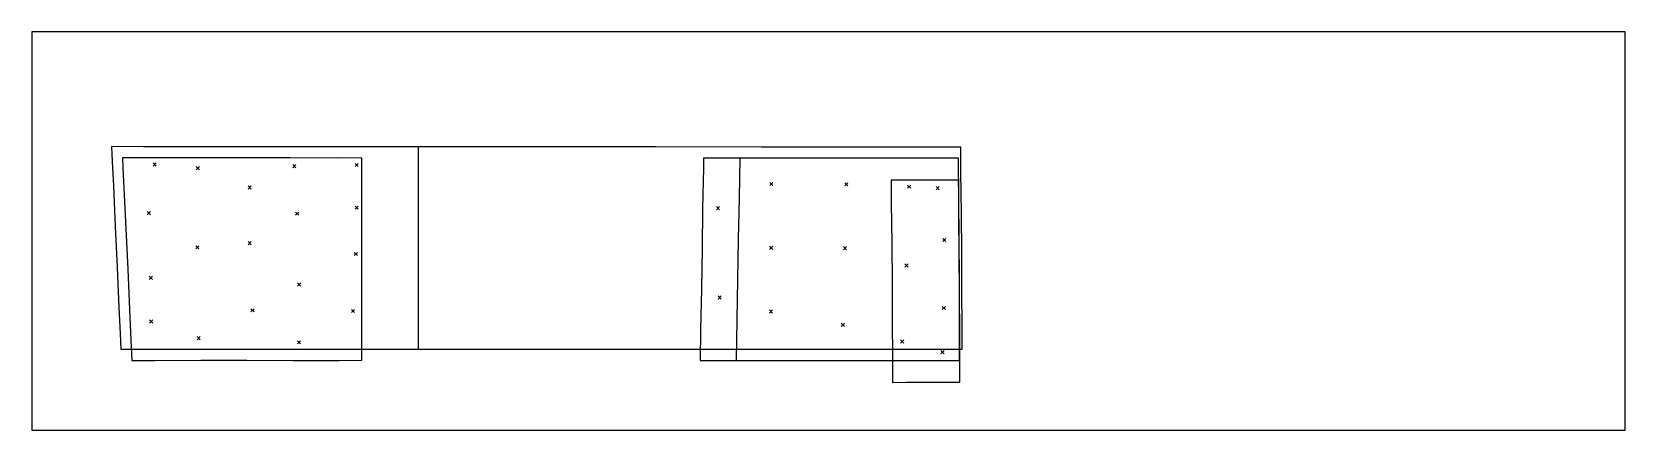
# Model space of a CAD drawing. Header units: metres. Extents: x 0 to 10000, y 0 to 2500.
import ezdxf

# ---------------------------------------------------------------- set-up
doc = ezdxf.new("R2010")
doc.units = ezdxf.units.M
for name, color, linetype in [('DATUM LINE', 141, 'Continuous'), ('FRAME', 30, 'Continuous'), ('TAGGING', 7, 'Continuous'), ('V236_LW_COR17_630_ BX1000', 3, 'Continuous'), ('V236_LW_COR17_632_ BX1000', 3, 'Continuous'), ('V236_LW_COR17_638_ BX1000', 3, 'Continuous'), ('V236_LW_COR17_660_ UD90_600', 1, 'Continuous')]:
    doc.layers.add(name, color=color, linetype=linetype)

msp = doc.modelspace()

# ---------------------------------------------------------------- linework, layer by layer
at = {"layer": 'DATUM LINE'}
for points in [[(2424.652825, 1778.135654), (2424.639874, 1524.129889), (2424.626922, 1270.124125), (2424.618192, 1016.118311), (2424.440158, 762.112608), (2424.262124, 508.106905)], [(4422.890897, 437.658326), (4427.384971, 691.601219), (4431.879046, 945.544112), (4436.017002, 1199.493257), (4440.5539, 1453.435389), (4445.090797, 1707.37752)]]:
    msp.add_lwpolyline(points, dxfattribs=at)
at = {"layer": 'FRAME'}
msp.add_lwpolyline([(0, 0), (10000, 0), (10000, 2500), (0, 2500), (0, 0)], dxfattribs=at)
at = {"layer": 'TAGGING'}
for points in [[(780.654423, 1676.933845), (760.654423, 1656.933845)], [(780.654423, 1656.933845), (760.654423, 1676.933845)], [(1051.324895, 1653.910991), (1031.324895, 1633.910991)], [(1051.324895, 1633.910991), (1031.324895, 1653.910991)], [(1657.679966, 1667.14976), (1637.679966, 1647.14976)], [(1657.679966, 1647.14976), (1637.679966, 1667.14976)], [(2048.309771, 1674.139261), (2028.309771, 1654.139261)], [(2048.309771, 1654.139261), (2028.309771, 1674.139261)], [(1376.553624, 1532.963306), (1356.553624, 1512.963306)], [(1376.553624, 1512.963306), (1356.553624, 1532.963306)], [(4651.361369, 1554.828457), (4631.361369, 1534.828457)], [(4651.361369, 1534.828457), (4631.361369, 1554.828457)], [(5122.103327, 1552.520702), (5102.103327, 1532.520702)], [(5122.103327, 1532.520702), (5102.103327, 1552.520702)], [(5516.452968, 1538.704241), (5496.452968, 1518.704241)], [(5516.452968, 1518.704241), (5496.452968, 1538.704241)], [(5695.361884, 1529.191765), (5675.361884, 1509.191765)], [(5695.361884, 1509.191765), (5675.361884, 1529.191765)], [(2048.309771, 1406.075623), (2028.309771, 1386.075623)], [(2048.309771, 1386.075623), (2028.309771, 1406.075623)], [(4316.119954, 1403.584662), (4296.119954, 1383.584662)], [(4316.119954, 1383.584662), (4296.119954, 1403.584662)], [(743.632293, 1371.598504), (723.632293, 1351.598504)], [(743.632293, 1351.598504), (723.632293, 1371.598504)], [(1675.38664, 1368.832616), (1655.38664, 1348.832616)], [(1675.38664, 1348.832616), (1655.38664, 1368.832616)], [(5737.388128, 1203.378538), (5717.388128, 1183.378538)], [(5737.388128, 1183.378538), (5717.388128, 1203.378538)], [(1048.803744, 1157.521536), (1028.803744, 1137.521536)], [(1048.803744, 1137.521536), (1028.803744, 1157.521536)], [(1376.553624, 1183.722349), (1356.553624, 1163.722349)], [(1376.553624, 1163.722349), (1356.553624, 1183.722349)], [(2042.775446, 1115.231391), (2022.775446, 1095.231391)], [(2042.775446, 1095.231391), (2022.775446, 1115.231391)], [(4650.118735, 1154.828457), (4630.118735, 1134.828457)], [(4650.118735, 1134.828457), (4630.118735, 1154.828457)], [(5113.404842, 1152.520702), (5093.404842, 1132.520702)], [(5113.404842, 1132.520702), (5093.404842, 1152.520702)], [(5499.279978, 1043.3887), (5479.279978, 1023.3887)], [(5499.279978, 1023.3887), (5479.279978, 1043.3887)], [(757.252303, 965.835548), (737.252303, 945.835548)], [(757.252303, 945.835548), (737.252303, 965.835548)], [(1688.034272, 923.885016), (1668.034272, 903.885016)], [(1688.034272, 903.885016), (1668.034272, 923.885016)], [(4327.170883, 842.146992), (4307.170883, 822.146992)], [(4327.170883, 822.146992), (4307.170883, 842.146992)], [(1395.173374, 761.762328), (1375.173374, 741.762328)], [(1395.173374, 741.762328), (1375.173374, 761.762328)], [(2025.455331, 757.435246), (2005.455331, 737.435246)], [(2025.455331, 737.435246), (2005.455331, 757.435246)], [(4648.87609, 754.828457), (4628.87609, 734.828457)], [(4648.87609, 734.828457), (4628.87609, 754.828457)], [(5733.950488, 776.860039), (5713.950488, 756.860039)], [(5733.950488, 756.860039), (5713.950488, 776.860039)], [(759.288365, 691.598783), (739.288365, 671.598783)], [(759.288365, 671.598783), (739.288365, 691.598783)], [(5099.690417, 670.745475), (5079.690417, 650.745475)], [(5099.690417, 650.745475), (5079.690417, 670.745475)], [(1057.058993, 587.294574), (1037.058993, 567.294574)], [(1057.058993, 567.294574), (1037.058993, 587.294574)], [(1686.391202, 561.044463), (1666.391202, 541.044463)], [(1686.391202, 541.044463), (1666.391202, 561.044463)], [(5472.049721, 566.956421), (5452.049721, 546.956421)], [(5472.049721, 546.956421), (5452.049721, 566.956421)], [(5724.995112, 498.906798), (5704.995112, 478.906798)], [(5724.995112, 478.906798), (5704.995112, 498.906798)]]:
    msp.add_lwpolyline(points, dxfattribs=at)
at = {"layer": 'V236_LW_COR17_630_ BX1000'}
msp.add_lwpolyline([(558.9, 507.4), (649.9, 507.5), (958.6, 507.7), (1434.7, 508.2), (2029.6, 508.1), (2756.5, 508.1), (3591, 508), (4338.4, 507.9), (4918.4, 507.8), (5379.6, 507.8), (5708.8, 507.8), (5839.4, 507.8), (5839.4, 507.8), (5838.7, 666.1), (5837.8, 855.4), (5836.4, 1109.2), (5834.2, 1362.9), (5831.5, 1616.7), (5830.5, 1712.2), (5829.9, 1776.6), (5829.9, 1776.6), (5707.3, 1776.7), (5238.3, 1776.8), (4578.4, 1777.1), (3913.5, 1777.4), (3082.3, 1777.8), (2338.6, 1778.2), (1741.7, 1778.5), (1335.6, 1778.7), (934.6, 1779), (699.8, 1779.2), (500, 1779.4), (500, 1779.4), (504.5, 1687.2), (511.9, 1532.6), (523.1, 1278.2), (535.4, 1023.9), (546.8, 769.4), (554.3, 607.2), (558.9, 507.4)], dxfattribs=at)
at = {"layer": 'V236_LW_COR17_632_ BX1000'}
msp.add_lwpolyline([(4193.6, 437.7), (4519.4, 437.8), (4845.3, 437.7), (5171.1, 437.5), (5497, 437.5), (5822.8, 437.8), (5822.8, 437.8), (5822.1, 691.7), (5821.9, 945.5), (5820.3, 1199.3), (5818.7, 1453.2), (5816.3, 1707), (5816.3, 1707), (5778.2, 1707), (5611.3, 1706.8), (5369.6, 1707.3), (5049.6, 1707.1), (4729.5, 1707.5), (4447.6, 1707.2), (4294.5, 1707.3), (4216.1, 1707.5), (4216.1, 1707.5), (4214.9, 1646.2), (4210.2, 1392.2), (4206.3, 1138.3), (4202, 884.3), (4197.4, 630.4), (4193.6, 437.7)], dxfattribs=at)
at = {"layer": 'V236_LW_COR17_638_ BX1000'}
msp.add_lwpolyline([(627.4, 437.5), (772.3, 437.8), (1061.2, 438.3), (1350.1, 438.5), (1639, 438.1), (1927.9, 438.1), (2071.9, 438.2), (2071.9, 438.2), (2071.8, 692.2), (2071.7, 946.3), (2071.7, 1200.3), (2071.6, 1454.3), (2071.5, 1708.3), (2071.5, 1708.3), (1921.2, 1708.2), (1620.7, 1708.3), (1320.1, 1708.7), (1019.5, 1708.5), (718.9, 1708.9), (568.6, 1709.3), (568.6, 1709.3), (571.6, 1647.4), (577.7, 1519.8), (588.9, 1265.4), (601.3, 1011.1), (612.8, 756.7), (621.5, 564.2), (627.4, 437.5)], dxfattribs=at)
at = {"layer": 'V236_LW_COR17_660_ UD90_600'}
msp.add_lwpolyline([(5402.1, 300), (5486.7, 300.1), (5571.3, 300.2), (5655.9, 300.3), (5740.5, 300.5), (5825.1, 300.7), (5825.1, 300.7), (5825.1, 332.9), (5824.9, 427.7), (5824, 602.7), (5822.6, 856.5), (5820.7, 1110.2), (5818.8, 1331.8), (5817.2, 1490.8), (5816.3, 1569.4), (5816.3, 1569.4), (5795, 1569.5), (5710.3, 1569.7), (5625.5, 1569.4), (5540.8, 1569.4), (5456.1, 1569.3), (5392.7, 1569.4), (5392.7, 1569.4), (5393.3, 1506.1), (5394.1, 1427.5), (5396.8, 1173.6), (5399, 919.7), (5400.4, 665.8), (5401.5, 475.2), (5402.1, 300)], dxfattribs=at)

doc.saveas('drawing.dxf')
